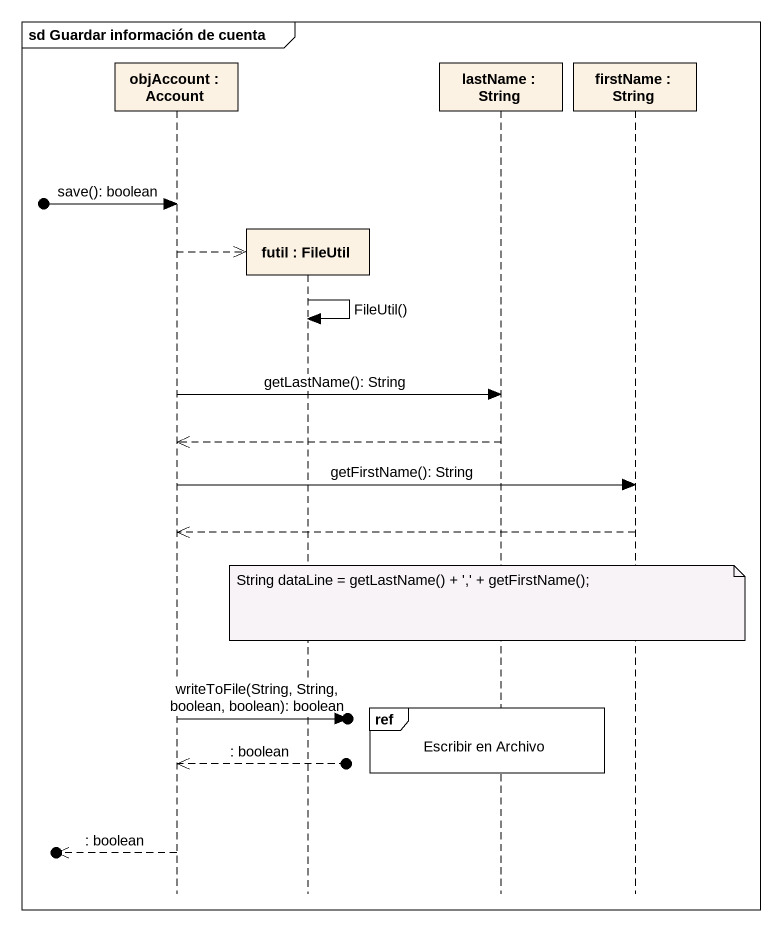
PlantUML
@startuml
mainframe sd Guardar información de cuenta
hide footbox
participant "objAccount : Account" as objAccount
participant "futil : FileUtil" as futil
participant "lastName : String" as lastName
participant "firstName : String" as firstName

[o-> objAccount : save(): boolean
objAccount -->> futil **
futil -> futil : FileUtil()
objAccount -> lastName : getLastName(): String
lastName -->> objAccount
objAccount -> firstName : getFirstName(): String
firstName -->> objAccount
note over lastName : String dataLine = getLastName() + ',' + getFirstName();
ref over lastName : Escribir en Archivo
objAccount ->o] : writeToFile(String, String, boolean, boolean): boolean
objAccount <<--o] : : boolean
[o<<-- objAccount : : boolean
@enduml
